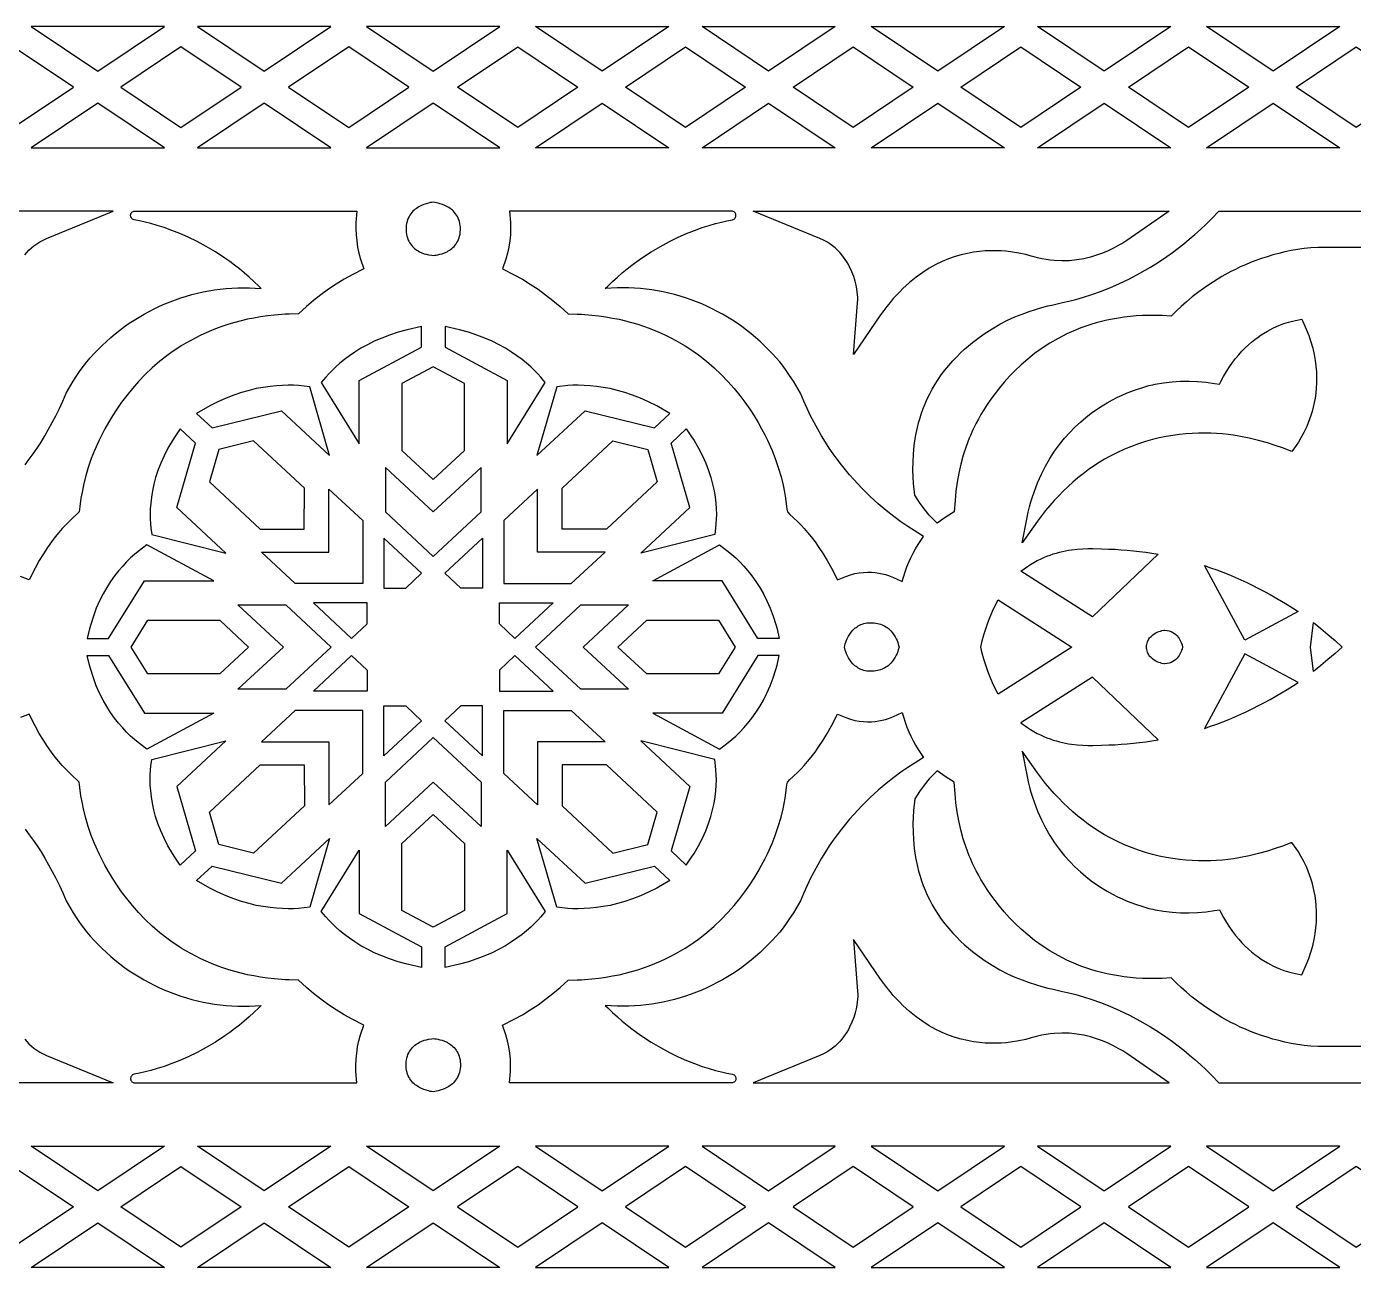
# Model space of a CAD drawing. Extents: x -324 to 324, y -70 to 70.
# Drawn here: x -208 to -57.8, y -70.3 to 70.3 of the extents above; entities that cross this region are included whole.
import ezdxf

# ---------------------------------------------------------------- set-up
doc = ezdxf.new("R2010")
doc.units = 0
doc.layers.add('LAYER_1', color=18, linetype='CONTINUOUS')

msp = doc.modelspace()

# ---------------------------------------------------------------- linework, layer by layer
at = {"layer": 'LAYER_1'}
for points in [[(-192.38, 70.25), (-207.47, 70.25), (-199.92, 65.18)], [(-173.54, 70.25), (-188.64, 70.25), (-181.09, 65.18)], [(-161.95, 65.18), (-154.4, 70.25), (-161.95, 70.25), (-169.5, 70.25)], [(-150.36, 70.25), (-135.27, 70.25), (-142.81, 65.18)], [(-131.52, 70.25), (-116.43, 70.25), (-123.98, 65.18)], [(-112.39, 70.25), (-97.29, 70.25), (-104.84, 65.18)], [(-93.55, 70.25), (-78.46, 70.25), (-86, 65.18)], [(-66.87, 65.18), (-74.42, 70.25), (-59.32, 70.25)], [(-216.3, 63.38), (-209.49, 58.82), (-202.69, 63.38), (-209.49, 67.95)], [(-197.31, 63.38), (-190.51, 58.82), (-183.7, 63.38), (-190.51, 67.95)], [(-178.32, 63.38), (-171.52, 58.82), (-164.71, 63.38), (-171.52, 67.95)], [(-145.58, 63.38), (-152.38, 58.82), (-159.19, 63.38), (-152.38, 67.95)], [(-126.59, 63.38), (-133.4, 58.82), (-140.2, 63.38), (-133.4, 67.95)], [(-107.6, 63.38), (-114.41, 58.82), (-121.21, 63.38), (-114.41, 67.95)], [(-88.62, 63.38), (-95.42, 58.82), (-102.23, 63.38), (-95.42, 67.95)], [(-69.63, 63.38), (-76.44, 58.82), (-83.24, 63.38), (-76.44, 67.95)], [(-57.45, 58.82), (-64.25, 63.38), (-57.45, 67.95), (-50.64, 63.38)], [(-207.47, 56.52), (-192.38, 56.52), (-199.92, 61.59)], [(-188.64, 56.52), (-173.54, 56.52), (-181.09, 61.59)], [(-161.95, 56.52), (-154.4, 56.52), (-161.95, 61.59), (-169.5, 56.52)], [(-135.27, 56.52), (-150.36, 56.52), (-142.81, 61.59)], [(-116.43, 56.52), (-131.52, 56.52), (-123.98, 61.59)], [(-97.29, 56.52), (-112.39, 56.52), (-104.84, 61.59)], [(-78.46, 56.52), (-93.55, 56.52), (-86, 61.59)], [(-74.42, 56.52), (-66.87, 61.59), (-59.32, 56.52)], [(-161.95, 44.34), (-161.78, 44.35), (-161.62, 44.37), (-161.42, 44.4), (-161.19, 44.46), (-160.93, 44.53), (-160.66, 44.63), (-160.39, 44.76), (-160.25, 44.84), (-160.11, 44.92), (-159.98, 45.02), (-159.84, 45.12), (-159.72, 45.23), (-159.59, 45.36), (-159.48, 45.49), (-159.37, 45.63), (-159.27, 45.79), (-159.18, 45.95), (-159.1, 46.13), (-159.03, 46.32), (-158.97, 46.53), (-158.92, 46.74), (-158.89, 46.98), (-158.88, 47.22), (-158.88, 47.48), (-158.9, 47.72), (-158.94, 47.95), (-158.99, 48.16), (-159.05, 48.36), (-159.13, 48.55), (-159.21, 48.73), (-159.31, 48.9), (-159.42, 49.05), (-159.53, 49.19), (-159.65, 49.33), (-159.78, 49.45), (-159.91, 49.56), (-160.05, 49.66), (-160.19, 49.76), (-160.33, 49.84), (-160.62, 49.99), (-160.89, 50.1), (-161.16, 50.19), (-161.4, 50.26), (-161.77, 50.34), (-161.95, 50.36), (-162.13, 50.34), (-162.3, 50.31), (-162.5, 50.26), (-162.74, 50.19), (-163.01, 50.1), (-163.28, 49.99), (-163.57, 49.84), (-163.71, 49.76), (-163.85, 49.66), (-163.99, 49.56), (-164.12, 49.45), (-164.25, 49.33), (-164.37, 49.19), (-164.48, 49.05), (-164.59, 48.9), (-164.69, 48.73), (-164.78, 48.55), (-164.85, 48.36), (-164.91, 48.16), (-164.96, 47.95), (-165, 47.72), (-165.02, 47.48), (-165.02, 47.22), (-165.01, 46.98), (-164.98, 46.74), (-164.93, 46.53), (-164.87, 46.32), (-164.81, 46.13), (-164.72, 45.95), (-164.63, 45.79), (-164.53, 45.63), (-164.42, 45.49), (-164.31, 45.36), (-164.19, 45.23), (-164.06, 45.12), (-163.93, 45.02), (-163.79, 44.92), (-163.65, 44.84), (-163.51, 44.76), (-163.24, 44.63), (-162.97, 44.53), (-162.71, 44.46), (-162.48, 44.4), (-162.12, 44.35)], [(-123.53, 33.18), (-123.99, 33.66), (-124.47, 34.14), (-124.95, 34.59), (-125.45, 35.04), (-125.96, 35.46), (-126.48, 35.87), (-127, 36.27), (-127.54, 36.65), (-128.09, 37.01), (-128.65, 37.36), (-129.21, 37.69), (-129.79, 38), (-130.37, 38.3), (-130.96, 38.58), (-131.56, 38.85), (-132.16, 39.09), (-132.77, 39.32), (-133.39, 39.53), (-134.01, 39.73), (-134.64, 39.9), (-135.27, 40.06), (-135.91, 40.2), (-136.55, 40.33), (-137.2, 40.43), (-137.85, 40.51), (-138.5, 40.58), (-139.16, 40.63), (-139.82, 40.66), (-140.48, 40.67), (-141.14, 40.66), (-141.81, 40.63), (-142.47, 40.58), (-142.2, 40.86), (-141.65, 41.38), (-141.1, 41.88), (-140.55, 42.35), (-140, 42.8), (-139.46, 43.23), (-138.91, 43.64), (-138.37, 44.02), (-137.29, 44.73), (-136.24, 45.36), (-135.21, 45.91), (-134.22, 46.4), (-133.27, 46.81), (-132.36, 47.17), (-131.51, 47.48), (-130.71, 47.73), (-129.99, 47.94), (-129.33, 48.1), (-128.71, 48.24), (-128.08, 48.37), (-127.98, 48.4), (-127.9, 48.45), (-127.82, 48.51), (-127.77, 48.58), (-127.73, 48.65), (-127.7, 48.74), (-127.69, 48.82), (-127.69, 48.91), (-127.71, 49), (-127.74, 49.08), (-127.78, 49.16), (-127.83, 49.22), (-127.9, 49.28), (-127.98, 49.32), (-128.07, 49.35), (-128.18, 49.36), (-153.3, 49.33), (-153.2, 48.08), (-153.19, 47.37), (-153.22, 46.67), (-153.28, 45.97), (-153.39, 45.27), (-153.54, 44.58), (-153.73, 43.9), (-154.1, 42.82), (-152.78, 42.14), (-151.86, 41.63), (-150.97, 41.08), (-150.09, 40.5), (-149.23, 39.88), (-148.4, 39.24), (-147.6, 38.56), (-146.68, 37.73), (-145.64, 37.7), (-145.43, 37.69), (-145.17, 37.67), (-144.8, 37.65), (-143.98, 37.58), (-143.19, 37.49), (-142.41, 37.38), (-141.65, 37.25), (-140.91, 37.1), (-140.19, 36.93), (-139.49, 36.75), (-138.8, 36.55), (-138.14, 36.33), (-137.49, 36.09), (-136.86, 35.85), (-136.24, 35.58), (-135.65, 35.31), (-135.07, 35.02), (-134.5, 34.72), (-133.96, 34.41), (-133.43, 34.09), (-132.91, 33.76), (-132.41, 33.42), (-131.93, 33.07), (-131.01, 32.35), (-130.14, 31.6), (-129.34, 30.84), (-128.59, 30.06), (-127.89, 29.28), (-127.25, 28.49), (-126.66, 27.71), (-126.12, 26.93), (-125.63, 26.17), (-125.18, 25.43), (-124.78, 24.72), (-124.42, 24.04), (-124.11, 23.4), (-123.59, 22.25), (-123.23, 21.33), (-123, 20.67), (-122.89, 20.33), (-122.58, 19.27), (-122.35, 18.34), (-122.19, 17.54), (-122.07, 16.87), (-121.95, 15.91), (-121.92, 15.61), (-121.86, 15.32), (-121.58, 15.02), (-121.19, 14.67), (-120.64, 14.14), (-120.31, 13.81), (-119.95, 13.42), (-119.57, 12.97), (-119.15, 12.46), (-118.72, 11.89), (-118.28, 11.25), (-117.82, 10.55), (-117.35, 9.78), (-116.88, 8.93), (-116.19, 7.59), (-115.24, 8), (-114.73, 8.18), (-114.22, 8.31), (-113.73, 8.4), (-113.25, 8.45), (-112.79, 8.47), (-112.34, 8.46), (-111.91, 8.42), (-111.5, 8.36), (-111.12, 8.29), (-110.75, 8.2), (-110.42, 8.1), (-109.83, 7.87), (-108.85, 7.42), (-108.52, 8.52), (-108.33, 9.06), (-108.12, 9.59), (-107.88, 10.11), (-107.63, 10.62), (-107.35, 11.12), (-107.05, 11.6), (-106.43, 12.52), (-107.52, 13.2), (-108.23, 13.66), (-109, 14.19), (-109.82, 14.79), (-110.68, 15.47), (-111.57, 16.22), (-112.48, 17.05), (-113.42, 17.97), (-113.88, 18.46), (-114.35, 18.97), (-114.82, 19.5), (-115.28, 20.06), (-115.75, 20.64), (-116.21, 21.25), (-116.66, 21.88), (-117.11, 22.53), (-117.55, 23.21), (-117.99, 23.92), (-118.41, 24.65), (-118.83, 25.41), (-119.23, 26.19), (-119.62, 27), (-120, 27.84), (-120.38, 28.75), (-121.18, 30.1), (-121.6, 30.75), (-121.99, 31.31), (-122.35, 31.8), (-122.73, 32.27), (-123.12, 32.73)], [(-114.39, 33.12), (-113.91, 38.95), (-113.89, 39.3), (-113.9, 39.62), (-113.91, 39.89), (-114, 40.55), (-114.08, 40.96), (-114.19, 41.43), (-114.35, 41.95), (-114.55, 42.49), (-114.81, 43.06), (-114.95, 43.32), (-115.12, 43.6), (-115.3, 43.88), (-115.49, 44.15), (-115.7, 44.41), (-115.93, 44.68), (-116.19, 44.93), (-116.46, 45.18), (-116.75, 45.42), (-117.07, 45.65), (-117.41, 45.86), (-117.77, 46.07), (-118.17, 46.26), (-125.72, 49.36), (-78.64, 49.36), (-83.42, 46.04), (-83.89, 45.74), (-84.4, 45.45), (-84.95, 45.15), (-85.54, 44.87), (-86.17, 44.6), (-86.85, 44.35), (-87.56, 44.14), (-88.31, 43.96), (-89.09, 43.83), (-89.91, 43.74), (-90.77, 43.72), (-91.65, 43.76), (-92.11, 43.8), (-92.57, 43.86), (-93.04, 43.95), (-93.54, 44.05), (-93.82, 44.14), (-94.27, 44.27), (-94.88, 44.43), (-95.66, 44.6), (-96.61, 44.75), (-97.12, 44.81), (-97.67, 44.85), (-98.24, 44.87), (-98.85, 44.87), (-99.47, 44.84), (-100.12, 44.78), (-100.79, 44.7), (-101.47, 44.57), (-102.17, 44.41), (-102.88, 44.2), (-103.6, 43.95), (-104.33, 43.65), (-105.06, 43.29), (-105.8, 42.88), (-106.54, 42.41), (-107.29, 41.87), (-107.66, 41.58), (-108.03, 41.27), (-108.4, 40.94), (-108.77, 40.59), (-109.14, 40.23), (-109.5, 39.84), (-109.87, 39.44), (-110.23, 39.01), (-110.6, 38.56), (-110.95, 38.09), (-111.31, 37.6)], [(-170.14, 33.82), (-170.81, 33.4), (-171.43, 32.98), (-172, 32.55), (-172.52, 32.13), (-172.99, 31.71), (-173.41, 31.3), (-173.79, 30.91), (-174.12, 30.54), (-174.63, 29.94), (-170.33, 23.01), (-170.33, 30.16), (-163.29, 33.94), (-163.29, 36.28), (-164.92, 35.92), (-165.94, 35.64), (-166.89, 35.32), (-167.79, 34.98), (-168.63, 34.61), (-169.41, 34.23)], [(-151.38, 32.13), (-151.9, 32.55), (-152.47, 32.98), (-153.09, 33.4), (-153.76, 33.82), (-154.49, 34.23), (-155.27, 34.61), (-156.11, 34.98), (-157.01, 35.32), (-157.96, 35.64), (-158.98, 35.92), (-160.61, 36.28), (-160.61, 33.94), (-153.57, 30.16), (-153.57, 23.01), (-149.27, 29.94), (-149.78, 30.54), (-150.11, 30.91), (-150.49, 31.3), (-150.91, 31.71)], [(-95.29, 11.81), (-94.72, 14.66), (-94.59, 15.27), (-94.44, 15.86), (-94.28, 16.43), (-94.11, 16.99), (-93.92, 17.53), (-93.53, 18.57), (-93.1, 19.55), (-92.63, 20.48), (-92.13, 21.34), (-91.6, 22.16), (-91.05, 22.92), (-90.48, 23.63), (-89.9, 24.29), (-89.3, 24.9), (-88.69, 25.47), (-88.08, 25.99), (-87.46, 26.46), (-86.85, 26.9), (-86.24, 27.3), (-85.64, 27.66), (-85.06, 27.98), (-84.49, 28.27), (-83.94, 28.53), (-83.41, 28.76), (-82.45, 29.13), (-81.61, 29.4), (-80.94, 29.59), (-80.47, 29.7), (-80.21, 29.75), (-79.27, 29.92), (-78.31, 30.02), (-77.34, 30.08), (-76.38, 30.09), (-75.41, 30.05), (-74.45, 29.97), (-73.5, 29.85), (-72.92, 29.76), (-72.78, 30.05), (-72.47, 30.64), (-72.15, 31.19), (-71.81, 31.71), (-71.47, 32.2), (-71.12, 32.66), (-70.76, 33.09), (-70.4, 33.49), (-70.04, 33.86), (-69.67, 34.21), (-69.3, 34.53), (-68.94, 34.82), (-68.57, 35.09), (-68.21, 35.34), (-67.51, 35.77), (-66.84, 36.12), (-66.21, 36.4), (-65.64, 36.61), (-65.13, 36.77), (-64.69, 36.89), (-64.35, 36.96), (-63.61, 37.1), (-63.12, 36), (-62.84, 35.26), (-62.59, 34.54), (-62.39, 33.82), (-62.23, 33.13), (-62.11, 32.45), (-62.02, 31.78), (-61.96, 31.14), (-61.94, 30.51), (-61.95, 29.9), (-61.98, 29.31), (-62.03, 28.74), (-62.11, 28.19), (-62.21, 27.67), (-62.32, 27.16), (-62.45, 26.68), (-62.59, 26.22), (-62.74, 25.78), (-63.06, 24.98), (-63.39, 24.28), (-63.72, 23.69), (-64.01, 23.2), (-64.26, 22.82), (-64.76, 22.14), (-65.81, 22.54), (-66.62, 22.82), (-67.52, 23.11), (-68.51, 23.39), (-69.59, 23.65), (-70.75, 23.87), (-71.35, 23.97), (-71.97, 24.05), (-72.61, 24.12), (-73.27, 24.17), (-73.93, 24.2), (-74.62, 24.22), (-75.32, 24.22), (-76.03, 24.19), (-76.75, 24.14), (-77.48, 24.06), (-78.23, 23.96), (-78.98, 23.83), (-79.75, 23.68), (-80.52, 23.49), (-81.3, 23.26), (-82.09, 23.01), (-82.89, 22.72), (-83.69, 22.39), (-84.5, 22.02), (-85.31, 21.61), (-85.95, 21.26), (-86.57, 20.88), (-87.19, 20.48), (-87.79, 20.06), (-88.38, 19.62), (-88.96, 19.16), (-89.53, 18.67), (-90.08, 18.17), (-90.62, 17.66), (-91.14, 17.12), (-91.65, 16.58), (-92.15, 16.02), (-92.63, 15.44), (-93.09, 14.86), (-93.54, 14.26)], [(-161.95, 18.97), (-158.41, 22.26), (-158.41, 29.83), (-161.95, 31.73), (-165.49, 29.83), (-165.49, 22.26)], [(-175.93, 29.47), (-177.2, 29.6), (-177.77, 29.63), (-178.37, 29.64), (-179.02, 29.62), (-179.71, 29.58), (-180.43, 29.51), (-181.19, 29.4), (-181.98, 29.25), (-182.8, 29.06), (-183.65, 28.82), (-184.52, 28.53), (-185.41, 28.18), (-186.33, 27.77), (-187.26, 27.3), (-188.75, 26.44), (-186.98, 24.8), (-179.14, 26.75), (-173.69, 21.68)], [(-136.92, 24.8), (-135.15, 26.44), (-136.64, 27.3), (-137.57, 27.77), (-138.49, 28.18), (-139.38, 28.53), (-140.25, 28.82), (-141.1, 29.06), (-141.92, 29.25), (-142.71, 29.4), (-143.47, 29.51), (-144.19, 29.58), (-144.88, 29.62), (-145.53, 29.64), (-146.13, 29.63), (-146.7, 29.6), (-147.97, 29.47), (-150.21, 21.68), (-144.76, 26.75)], [(-193.12, 19.99), (-193.38, 19.2), (-193.58, 18.43), (-193.74, 17.69), (-193.86, 16.97), (-193.94, 16.29), (-193.98, 15.65), (-194, 15.04), (-193.99, 14.47), (-193.96, 13.95), (-193.91, 13.46), (-193.81, 12.72), (-185.45, 10.63), (-190.98, 15.78), (-188.88, 23.09), (-190.59, 24.69), (-191.19, 23.81), (-191.47, 23.37), (-191.98, 22.5), (-192.42, 21.65), (-192.8, 20.81)], [(-130.78, 19.99), (-130.53, 19.2), (-130.32, 18.43), (-130.16, 17.69), (-130.04, 16.97), (-129.96, 16.29), (-129.92, 15.65), (-129.9, 15.04), (-129.91, 14.47), (-129.94, 13.95), (-129.99, 13.46), (-130.09, 12.72), (-138.45, 10.63), (-132.92, 15.78), (-135.02, 23.09), (-133.31, 24.69), (-132.71, 23.81), (-132.43, 23.37), (-131.92, 22.5), (-131.48, 21.65), (-131.1, 20.81)], [(-176.55, 13.34), (-176.54, 18), (-182.29, 23.35), (-186.23, 22.37), (-187.29, 18.69), (-181.55, 13.34)], [(-147.35, 13.34), (-147.36, 18), (-141.61, 23.35), (-137.67, 22.37), (-136.61, 18.69), (-142.35, 13.34)], [(-161.95, 10.26), (-156.54, 15.3), (-156.54, 20.34), (-161.95, 15.31), (-167.36, 20.34), (-167.36, 15.3)], [(-177.58, 7.18), (-181.41, 10.75), (-173.76, 10.75), (-173.76, 17.87), (-169.93, 14.31), (-169.93, 7.18)], [(-146.32, 7.18), (-142.49, 10.75), (-150.14, 10.75), (-150.14, 17.87), (-153.97, 14.31), (-153.97, 7.18)], [(-167.53, 12.33), (-167.53, 6.68), (-165.07, 6.68), (-163.27, 8.36)], [(-156.37, 12.33), (-156.37, 6.68), (-158.83, 6.68), (-160.63, 8.36)], [(-200.43, 3.5), (-200.73, 2.54), (-200.87, 2.04), (-201.13, 0.96), (-198.72, 0.96), (-194.65, 7.51), (-186.8, 7.51), (-194.36, 11.57), (-195.35, 10.83), (-195.77, 10.48), (-196.21, 10.08), (-196.66, 9.65), (-197.11, 9.16), (-197.57, 8.63), (-198.03, 8.06), (-198.48, 7.43), (-198.91, 6.75), (-199.33, 6.02), (-199.73, 5.23), (-200.1, 4.39)], [(-123.47, 3.5), (-123.17, 2.54), (-123.03, 2.04), (-122.77, 0.96), (-125.19, 0.96), (-129.25, 7.51), (-137.1, 7.51), (-129.54, 11.57), (-128.55, 10.83), (-128.13, 10.48), (-127.69, 10.08), (-127.24, 9.65), (-126.79, 9.16), (-126.33, 8.63), (-125.87, 8.06), (-125.43, 7.43), (-124.99, 6.75), (-124.57, 6.02), (-124.17, 5.23), (-123.8, 4.39)], [(-79.9, 10.52), (-87.31, 3.4), (-95.43, 8.58), (-95.06, 8.86), (-94.69, 9.12), (-94.32, 9.35), (-93.95, 9.57), (-93.58, 9.78), (-93.21, 9.96), (-92.84, 10.13), (-92.48, 10.28), (-92.12, 10.41), (-91.76, 10.54), (-91.4, 10.64), (-91.05, 10.74), (-90.7, 10.82), (-90.36, 10.89), (-90.02, 10.96), (-89.68, 11.01), (-89.04, 11.08), (-88.42, 11.13), (-87.83, 11.15), (-87.28, 11.15), (-86.29, 11.12), (-85.48, 11.09), (-84.78, 11.06), (-84.08, 11.02), (-83.38, 10.96), (-82.68, 10.89), (-81.98, 10.82), (-81.29, 10.73), (-80.59, 10.63)], [(-64.03, 4.03), (-70.07, 0.76), (-74.64, 9.22), (-73.94, 8.98), (-73.25, 8.73), (-72.56, 8.46), (-71.88, 8.19), (-71.2, 7.9), (-70.52, 7.6), (-69.85, 7.29), (-69.18, 6.97), (-68.51, 6.64), (-67.86, 6.29), (-67.2, 5.94), (-66.56, 5.58), (-65.92, 5.2), (-65.28, 4.82), (-64.66, 4.43)], [(-178.92, 0), (-184.06, 4.79), (-178.65, 4.79), (-173.51, 0), (-178.65, -4.79), (-184.06, -4.79)], [(-169.44, 2.61), (-169.44, 4.99), (-175.51, 4.99), (-171.2, 0.98)], [(-154.46, 2.61), (-154.46, 4.99), (-148.39, 4.99), (-152.7, 0.98)], [(-150.39, 0), (-145.26, 4.79), (-139.84, 4.79), (-144.98, 0), (-139.84, -4.79), (-145.26, -4.79)], [(-99.94, 0), (-99.79, 0.7), (-99.61, 1.38), (-99.4, 2.07), (-99.17, 2.74), (-98.91, 3.41), (-98.63, 4.06), (-98.33, 4.7), (-98, 5.33), (-89.66, 0), (-98, -5.33), (-98.33, -4.7), (-98.63, -4.06), (-98.91, -3.41), (-99.17, -2.74), (-99.4, -2.07), (-99.61, -1.38), (-99.79, -0.7)], [(-196.14, 0), (-194.25, 3.05), (-186.13, 3.05), (-182.86, 0), (-186.13, -3.05), (-194.25, -3.05)], [(-141.04, 0), (-137.77, 3.05), (-129.65, 3.05), (-127.76, 0), (-129.65, -3.05), (-137.77, -3.05)], [(-115.38, 0), (-115.35, 0.15), (-115.3, 0.34), (-115.23, 0.54), (-115.15, 0.76), (-115.05, 0.99), (-114.93, 1.22), (-114.79, 1.46), (-114.62, 1.69), (-114.43, 1.91), (-114.32, 2.02), (-114.21, 2.12), (-114.09, 2.21), (-113.96, 2.3), (-113.83, 2.39), (-113.69, 2.46), (-113.54, 2.53), (-113.38, 2.59), (-113.21, 2.65), (-113.04, 2.69), (-112.85, 2.72), (-112.66, 2.74), (-112.46, 2.75), (-112.24, 2.75), (-112.04, 2.73), (-111.84, 2.71), (-111.65, 2.67), (-111.47, 2.63), (-111.3, 2.58), (-111.14, 2.52), (-110.99, 2.45), (-110.85, 2.38), (-110.71, 2.3), (-110.58, 2.21), (-110.46, 2.12), (-110.34, 2.02), (-110.13, 1.82), (-109.95, 1.6), (-109.79, 1.38), (-109.65, 1.16), (-109.54, 0.93), (-109.44, 0.72), (-109.37, 0.51), (-109.31, 0.32), (-109.22, 0), (-109.31, -0.32), (-109.37, -0.51), (-109.44, -0.72), (-109.54, -0.93), (-109.65, -1.16), (-109.79, -1.38), (-109.95, -1.6), (-110.13, -1.82), (-110.34, -2.02), (-110.46, -2.12), (-110.58, -2.21), (-110.71, -2.3), (-110.85, -2.38), (-110.99, -2.45), (-111.14, -2.52), (-111.3, -2.58), (-111.47, -2.63), (-111.65, -2.67), (-111.84, -2.71), (-112.04, -2.73), (-112.24, -2.75), (-112.46, -2.75), (-112.66, -2.74), (-112.85, -2.72), (-113.04, -2.69), (-113.21, -2.65), (-113.38, -2.59), (-113.54, -2.53), (-113.69, -2.46), (-113.83, -2.39), (-113.96, -2.3), (-114.09, -2.21), (-114.21, -2.12), (-114.32, -2.02), (-114.43, -1.91), (-114.62, -1.69), (-114.79, -1.46), (-114.93, -1.22), (-115.05, -0.99), (-115.15, -0.76), (-115.23, -0.54), (-115.3, -0.34)], [(-81.22, 0), (-81.2, 0.16), (-81.17, 0.3), (-81.14, 0.44), (-81.09, 0.57), (-81.04, 0.69), (-80.98, 0.81), (-80.92, 0.92), (-80.85, 1.02), (-80.69, 1.2), (-80.52, 1.35), (-80.35, 1.49), (-80.16, 1.6), (-79.98, 1.69), (-79.8, 1.76), (-79.63, 1.81), (-79.48, 1.85), (-79.25, 1.9), (-79.13, 1.91), (-78.87, 1.88), (-78.63, 1.83), (-78.41, 1.75), (-78.21, 1.65), (-78.03, 1.54), (-77.87, 1.41), (-77.74, 1.27), (-77.61, 1.13), (-77.51, 0.98), (-77.42, 0.82), (-77.34, 0.67), (-77.28, 0.52), (-77.18, 0.24), (-77.13, 0), (-77.18, -0.24), (-77.23, -0.37), (-77.28, -0.52), (-77.34, -0.67), (-77.42, -0.82), (-77.51, -0.98), (-77.61, -1.13), (-77.74, -1.27), (-77.87, -1.41), (-78.03, -1.54), (-78.21, -1.65), (-78.41, -1.75), (-78.63, -1.83), (-78.87, -1.88), (-79.13, -1.91), (-79.25, -1.9), (-79.48, -1.85), (-79.63, -1.81), (-79.8, -1.76), (-79.98, -1.69), (-80.16, -1.6), (-80.35, -1.49), (-80.52, -1.35), (-80.69, -1.2), (-80.77, -1.11), (-80.85, -1.02), (-80.92, -0.92), (-80.98, -0.81), (-81.04, -0.69), (-81.09, -0.57), (-81.14, -0.44), (-81.17, -0.3), (-81.2, -0.16)], [(-62.65, 0), (-62.31, 2.78), (-61.48, 2.11), (-60.66, 1.43), (-59.85, 0.72), (-59.06, 0), (-59.85, -0.72), (-60.66, -1.43), (-61.48, -2.11), (-62.31, -2.78)], [(-200.43, -3.5), (-200.73, -2.54), (-200.87, -2.04), (-201.13, -0.96), (-198.72, -0.96), (-194.65, -7.51), (-186.8, -7.51), (-194.36, -11.57), (-195.35, -10.83), (-195.77, -10.48), (-196.21, -10.08), (-196.66, -9.65), (-197.11, -9.16), (-197.57, -8.63), (-198.03, -8.06), (-198.48, -7.43), (-198.91, -6.75), (-199.33, -6.02), (-199.73, -5.23), (-200.1, -4.39)], [(-169.44, -2.61), (-169.44, -4.99), (-175.51, -4.99), (-171.2, -0.98)], [(-154.46, -2.61), (-154.46, -4.99), (-148.39, -4.99), (-152.7, -0.98)], [(-123.47, -3.5), (-123.17, -2.54), (-123.03, -2.04), (-122.77, -0.96), (-125.19, -0.96), (-129.25, -7.51), (-137.1, -7.51), (-129.54, -11.57), (-128.55, -10.83), (-128.13, -10.48), (-127.69, -10.08), (-127.24, -9.65), (-126.79, -9.16), (-126.33, -8.63), (-125.87, -8.06), (-125.43, -7.43), (-124.99, -6.75), (-124.57, -6.02), (-124.17, -5.23), (-123.8, -4.39)], [(-64.03, -4.03), (-70.07, -0.76), (-74.64, -9.22), (-73.94, -8.98), (-73.25, -8.73), (-72.56, -8.46), (-71.88, -8.19), (-71.2, -7.9), (-70.52, -7.6), (-69.85, -7.29), (-69.18, -6.97), (-68.51, -6.64), (-67.86, -6.29), (-67.2, -5.94), (-66.56, -5.58), (-65.92, -5.2), (-65.28, -4.82), (-64.66, -4.43)], [(-79.9, -10.52), (-87.31, -3.4), (-95.43, -8.58), (-95.06, -8.86), (-94.69, -9.12), (-94.32, -9.35), (-93.95, -9.57), (-93.58, -9.78), (-93.21, -9.96), (-92.84, -10.13), (-92.48, -10.28), (-92.12, -10.41), (-91.76, -10.54), (-91.4, -10.64), (-91.05, -10.74), (-90.7, -10.82), (-90.36, -10.89), (-90.02, -10.96), (-89.68, -11.01), (-89.04, -11.08), (-88.42, -11.13), (-87.83, -11.15), (-87.28, -11.15), (-86.29, -11.12), (-85.48, -11.09), (-84.78, -11.06), (-84.08, -11.02), (-83.38, -10.96), (-82.68, -10.89), (-81.98, -10.82), (-81.29, -10.73), (-80.59, -10.63)], [(-177.58, -7.18), (-181.41, -10.75), (-173.76, -10.75), (-173.76, -17.87), (-169.93, -14.31), (-169.93, -7.18)], [(-167.53, -12.33), (-167.53, -6.68), (-165.07, -6.68), (-163.27, -8.36)], [(-156.37, -12.33), (-156.37, -6.68), (-158.83, -6.68), (-160.63, -8.36)], [(-123.53, -33.18), (-123.99, -33.66), (-124.47, -34.14), (-124.95, -34.59), (-125.45, -35.04), (-125.96, -35.46), (-126.48, -35.87), (-127, -36.27), (-127.54, -36.65), (-128.09, -37.01), (-128.65, -37.36), (-129.21, -37.69), (-129.79, -38), (-130.37, -38.3), (-130.96, -38.58), (-131.56, -38.85), (-132.16, -39.09), (-132.77, -39.32), (-133.39, -39.53), (-134.01, -39.73), (-134.64, -39.9), (-135.27, -40.06), (-135.91, -40.2), (-136.55, -40.33), (-137.2, -40.43), (-137.85, -40.51), (-138.5, -40.58), (-139.16, -40.63), (-139.82, -40.66), (-140.48, -40.67), (-141.14, -40.66), (-141.81, -40.63), (-142.47, -40.58), (-142.2, -40.86), (-141.65, -41.38), (-141.1, -41.88), (-140.55, -42.35), (-140, -42.8), (-139.46, -43.23), (-138.91, -43.64), (-138.37, -44.02), (-137.29, -44.73), (-136.24, -45.36), (-135.21, -45.91), (-134.22, -46.4), (-133.27, -46.81), (-132.36, -47.17), (-131.51, -47.48), (-130.71, -47.73), (-129.99, -47.94), (-129.33, -48.1), (-128.71, -48.24), (-128.08, -48.37), (-127.98, -48.4), (-127.9, -48.45), (-127.82, -48.51), (-127.77, -48.58), (-127.73, -48.65), (-127.7, -48.74), (-127.69, -48.82), (-127.69, -48.91), (-127.71, -49), (-127.74, -49.08), (-127.78, -49.16), (-127.83, -49.22), (-127.9, -49.28), (-127.98, -49.32), (-128.07, -49.35), (-128.18, -49.36), (-153.3, -49.33), (-153.2, -48.08), (-153.19, -47.37), (-153.22, -46.67), (-153.28, -45.97), (-153.39, -45.27), (-153.54, -44.58), (-153.73, -43.9), (-154.1, -42.82), (-152.78, -42.14), (-151.86, -41.63), (-150.97, -41.08), (-150.09, -40.5), (-149.23, -39.88), (-148.4, -39.24), (-147.6, -38.56), (-146.68, -37.73), (-145.64, -37.7), (-145.43, -37.69), (-145.17, -37.67), (-144.8, -37.65), (-143.98, -37.58), (-143.19, -37.49), (-142.41, -37.38), (-141.65, -37.25), (-140.91, -37.1), (-140.19, -36.93), (-139.49, -36.75), (-138.8, -36.55), (-138.14, -36.33), (-137.49, -36.09), (-136.86, -35.85), (-136.24, -35.58), (-135.65, -35.31), (-135.07, -35.02), (-134.5, -34.72), (-133.96, -34.41), (-133.43, -34.09), (-132.91, -33.76), (-132.41, -33.42), (-131.93, -33.07), (-131.01, -32.35), (-130.14, -31.6), (-129.34, -30.84), (-128.59, -30.06), (-127.89, -29.28), (-127.25, -28.49), (-126.66, -27.71), (-126.12, -26.93), (-125.63, -26.17), (-125.18, -25.43), (-124.78, -24.72), (-124.42, -24.04), (-124.11, -23.4), (-123.59, -22.25), (-123.23, -21.33), (-123, -20.67), (-122.89, -20.33), (-122.58, -19.27), (-122.35, -18.34), (-122.19, -17.54), (-122.07, -16.87), (-121.95, -15.91), (-121.92, -15.61), (-121.86, -15.32), (-121.58, -15.02), (-121.19, -14.67), (-120.64, -14.14), (-120.31, -13.81), (-119.95, -13.42), (-119.57, -12.97), (-119.15, -12.46), (-118.72, -11.89), (-118.28, -11.25), (-117.82, -10.55), (-117.35, -9.78), (-116.88, -8.93), (-116.19, -7.59), (-115.24, -8), (-114.73, -8.18), (-114.22, -8.31), (-113.73, -8.4), (-113.25, -8.45), (-112.79, -8.47), (-112.34, -8.46), (-111.91, -8.42), (-111.5, -8.36), (-111.12, -8.29), (-110.75, -8.2), (-110.42, -8.1), (-109.83, -7.87), (-108.85, -7.42), (-108.52, -8.52), (-108.33, -9.06), (-108.12, -9.59), (-107.88, -10.11), (-107.63, -10.62), (-107.35, -11.12), (-107.05, -11.6), (-106.43, -12.52), (-107.52, -13.2), (-108.23, -13.66), (-109, -14.19), (-109.82, -14.79), (-110.68, -15.47), (-111.57, -16.22), (-112.48, -17.05), (-113.42, -17.97), (-113.88, -18.46), (-114.35, -18.97), (-114.82, -19.5), (-115.28, -20.06), (-115.75, -20.64), (-116.21, -21.25), (-116.66, -21.88), (-117.11, -22.53), (-117.55, -23.21), (-117.99, -23.92), (-118.41, -24.65), (-118.83, -25.41), (-119.23, -26.19), (-119.62, -27), (-120, -27.84), (-120.38, -28.75), (-121.18, -30.1), (-121.6, -30.75), (-121.99, -31.31), (-122.35, -31.8), (-122.73, -32.27), (-123.12, -32.73)], [(-146.32, -7.18), (-142.49, -10.75), (-150.14, -10.75), (-150.14, -17.87), (-153.97, -14.31), (-153.97, -7.18)], [(-161.95, -10.26), (-156.54, -15.3), (-156.54, -20.34), (-161.95, -15.31), (-167.36, -20.34), (-167.36, -15.3)], [(-193.12, -19.99), (-193.38, -19.2), (-193.58, -18.43), (-193.74, -17.69), (-193.86, -16.97), (-193.94, -16.29), (-193.98, -15.65), (-194, -15.04), (-193.99, -14.47), (-193.96, -13.95), (-193.91, -13.46), (-193.81, -12.72), (-185.45, -10.63), (-190.98, -15.78), (-188.88, -23.09), (-190.59, -24.69), (-191.19, -23.81), (-191.47, -23.37), (-191.98, -22.5), (-192.42, -21.65), (-192.8, -20.81)], [(-130.78, -19.99), (-130.53, -19.2), (-130.32, -18.43), (-130.16, -17.69), (-130.04, -16.97), (-129.96, -16.29), (-129.92, -15.65), (-129.9, -15.04), (-129.91, -14.47), (-129.94, -13.95), (-129.99, -13.46), (-130.09, -12.72), (-138.45, -10.63), (-132.92, -15.78), (-135.02, -23.09), (-133.31, -24.69), (-132.71, -23.81), (-132.43, -23.37), (-131.92, -22.5), (-131.48, -21.65), (-131.1, -20.81)], [(-95.29, -11.81), (-94.72, -14.66), (-94.59, -15.27), (-94.44, -15.86), (-94.28, -16.43), (-94.11, -16.99), (-93.92, -17.53), (-93.53, -18.57), (-93.1, -19.55), (-92.63, -20.48), (-92.13, -21.34), (-91.6, -22.16), (-91.05, -22.92), (-90.48, -23.63), (-89.9, -24.29), (-89.3, -24.9), (-88.69, -25.47), (-88.08, -25.99), (-87.46, -26.46), (-86.85, -26.9), (-86.24, -27.3), (-85.64, -27.66), (-85.06, -27.98), (-84.49, -28.27), (-83.94, -28.53), (-83.41, -28.76), (-82.45, -29.13), (-81.61, -29.4), (-80.94, -29.59), (-80.47, -29.7), (-80.21, -29.75), (-79.27, -29.92), (-78.31, -30.02), (-77.34, -30.08), (-76.38, -30.09), (-75.41, -30.05), (-74.45, -29.97), (-73.5, -29.85), (-72.92, -29.76), (-72.78, -30.05), (-72.47, -30.64), (-72.15, -31.19), (-71.81, -31.71), (-71.47, -32.2), (-71.12, -32.66), (-70.76, -33.09), (-70.4, -33.49), (-70.04, -33.86), (-69.67, -34.21), (-69.3, -34.53), (-68.94, -34.82), (-68.57, -35.09), (-68.21, -35.34), (-67.51, -35.77), (-66.84, -36.12), (-66.21, -36.4), (-65.64, -36.61), (-65.13, -36.77), (-64.69, -36.89), (-64.35, -36.96), (-63.61, -37.1), (-63.12, -36), (-62.84, -35.26), (-62.59, -34.54), (-62.39, -33.82), (-62.23, -33.13), (-62.11, -32.45), (-62.02, -31.78), (-61.96, -31.14), (-61.94, -30.51), (-61.95, -29.9), (-61.98, -29.31), (-62.03, -28.74), (-62.11, -28.19), (-62.21, -27.67), (-62.32, -27.16), (-62.45, -26.68), (-62.59, -26.22), (-62.74, -25.78), (-63.06, -24.98), (-63.39, -24.28), (-63.72, -23.69), (-64.01, -23.2), (-64.26, -22.82), (-64.76, -22.14), (-65.81, -22.54), (-66.62, -22.82), (-67.52, -23.11), (-68.51, -23.39), (-69.59, -23.65), (-70.75, -23.87), (-71.35, -23.97), (-71.97, -24.05), (-72.61, -24.12), (-73.27, -24.17), (-73.93, -24.2), (-74.62, -24.22), (-75.32, -24.22), (-76.03, -24.19), (-76.75, -24.14), (-77.48, -24.06), (-78.23, -23.96), (-78.98, -23.83), (-79.75, -23.68), (-80.52, -23.49), (-81.3, -23.26), (-82.09, -23.01), (-82.89, -22.72), (-83.69, -22.39), (-84.5, -22.02), (-85.31, -21.61), (-85.95, -21.26), (-86.57, -20.88), (-87.19, -20.48), (-87.79, -20.06), (-88.38, -19.62), (-88.96, -19.16), (-89.53, -18.67), (-90.08, -18.17), (-90.62, -17.66), (-91.14, -17.12), (-91.65, -16.58), (-92.15, -16.02), (-92.63, -15.44), (-93.09, -14.86), (-93.54, -14.26)], [(-176.55, -13.34), (-176.54, -18), (-182.29, -23.35), (-186.23, -22.37), (-187.29, -18.69), (-181.55, -13.34)], [(-147.35, -13.34), (-147.36, -18), (-141.61, -23.35), (-137.67, -22.37), (-136.61, -18.69), (-142.35, -13.34)], [(-161.95, -18.97), (-158.41, -22.26), (-158.41, -29.83), (-161.95, -31.73), (-165.49, -29.83), (-165.49, -22.26)], [(-175.93, -29.47), (-177.2, -29.6), (-177.77, -29.63), (-178.37, -29.64), (-179.02, -29.62), (-179.71, -29.58), (-180.43, -29.51), (-181.19, -29.4), (-181.98, -29.25), (-182.8, -29.06), (-183.65, -28.82), (-184.52, -28.53), (-185.41, -28.18), (-186.33, -27.77), (-187.26, -27.3), (-188.75, -26.44), (-186.98, -24.8), (-179.14, -26.75), (-173.69, -21.68)], [(-136.92, -24.8), (-135.15, -26.44), (-136.64, -27.3), (-137.57, -27.77), (-138.49, -28.18), (-139.38, -28.53), (-140.25, -28.82), (-141.1, -29.06), (-141.92, -29.25), (-142.71, -29.4), (-143.47, -29.51), (-144.19, -29.58), (-144.88, -29.62), (-145.53, -29.64), (-146.13, -29.63), (-146.7, -29.6), (-147.97, -29.47), (-150.21, -21.68), (-144.76, -26.75)], [(-170.14, -33.82), (-170.81, -33.4), (-171.43, -32.98), (-172, -32.55), (-172.52, -32.13), (-172.99, -31.71), (-173.41, -31.3), (-173.79, -30.91), (-174.12, -30.54), (-174.63, -29.94), (-170.33, -23.01), (-170.33, -30.16), (-163.29, -33.94), (-163.29, -36.28), (-164.92, -35.92), (-165.94, -35.64), (-166.89, -35.32), (-167.79, -34.98), (-168.63, -34.61), (-169.41, -34.23)], [(-151.38, -32.13), (-151.9, -32.55), (-152.47, -32.98), (-153.09, -33.4), (-153.76, -33.82), (-154.49, -34.23), (-155.27, -34.61), (-156.11, -34.98), (-157.01, -35.32), (-157.96, -35.64), (-158.98, -35.92), (-160.61, -36.28), (-160.61, -33.94), (-153.57, -30.16), (-153.57, -23.01), (-149.27, -29.94), (-149.78, -30.54), (-150.11, -30.91), (-150.49, -31.3), (-150.91, -31.71)], [(-114.39, -33.12), (-113.91, -38.95), (-113.89, -39.3), (-113.9, -39.62), (-113.91, -39.89), (-114, -40.55), (-114.08, -40.96), (-114.19, -41.43), (-114.35, -41.95), (-114.55, -42.49), (-114.81, -43.06), (-114.95, -43.32), (-115.12, -43.6), (-115.3, -43.88), (-115.49, -44.15), (-115.7, -44.41), (-115.93, -44.68), (-116.19, -44.93), (-116.46, -45.18), (-116.75, -45.42), (-117.07, -45.65), (-117.41, -45.86), (-117.77, -46.07), (-118.17, -46.26), (-125.72, -49.36), (-78.64, -49.36), (-83.42, -46.04), (-83.89, -45.74), (-84.4, -45.45), (-84.95, -45.15), (-85.54, -44.87), (-86.17, -44.6), (-86.85, -44.35), (-87.56, -44.14), (-88.31, -43.96), (-89.09, -43.83), (-89.91, -43.74), (-90.77, -43.72), (-91.65, -43.76), (-92.11, -43.8), (-92.57, -43.86), (-93.04, -43.95), (-93.54, -44.05), (-93.82, -44.14), (-94.27, -44.27), (-94.88, -44.43), (-95.66, -44.6), (-96.61, -44.75), (-97.12, -44.81), (-97.67, -44.85), (-98.24, -44.87), (-98.85, -44.87), (-99.47, -44.84), (-100.12, -44.78), (-100.79, -44.7), (-101.47, -44.57), (-102.17, -44.41), (-102.88, -44.2), (-103.6, -43.95), (-104.33, -43.65), (-105.06, -43.29), (-105.8, -42.88), (-106.54, -42.41), (-107.29, -41.87), (-107.66, -41.58), (-108.03, -41.27), (-108.4, -40.94), (-108.77, -40.59), (-109.14, -40.23), (-109.5, -39.84), (-109.87, -39.44), (-110.23, -39.01), (-110.6, -38.56), (-110.95, -38.09), (-111.31, -37.6)], [(-161.95, -44.34), (-161.78, -44.35), (-161.62, -44.37), (-161.42, -44.4), (-161.19, -44.46), (-160.93, -44.53), (-160.66, -44.63), (-160.39, -44.76), (-160.25, -44.84), (-160.11, -44.92), (-159.98, -45.02), (-159.84, -45.12), (-159.72, -45.23), (-159.59, -45.36), (-159.48, -45.49), (-159.37, -45.63), (-159.27, -45.79), (-159.18, -45.95), (-159.1, -46.13), (-159.03, -46.32), (-158.97, -46.53), (-158.92, -46.74), (-158.89, -46.98), (-158.88, -47.22), (-158.88, -47.48), (-158.9, -47.72), (-158.94, -47.95), (-158.99, -48.16), (-159.05, -48.36), (-159.13, -48.55), (-159.21, -48.73), (-159.31, -48.9), (-159.42, -49.05), (-159.53, -49.19), (-159.65, -49.33), (-159.78, -49.45), (-159.91, -49.56), (-160.05, -49.66), (-160.19, -49.76), (-160.33, -49.84), (-160.62, -49.99), (-160.89, -50.1), (-161.16, -50.19), (-161.4, -50.26), (-161.77, -50.34), (-161.95, -50.36), (-162.13, -50.34), (-162.3, -50.31), (-162.5, -50.26), (-162.74, -50.19), (-163.01, -50.1), (-163.28, -49.99), (-163.57, -49.84), (-163.71, -49.76), (-163.85, -49.66), (-163.99, -49.56), (-164.12, -49.45), (-164.25, -49.33), (-164.37, -49.19), (-164.48, -49.05), (-164.59, -48.9), (-164.69, -48.73), (-164.78, -48.55), (-164.85, -48.36), (-164.91, -48.16), (-164.96, -47.95), (-165, -47.72), (-165.02, -47.48), (-165.02, -47.22), (-165.01, -46.98), (-164.98, -46.74), (-164.93, -46.53), (-164.87, -46.32), (-164.81, -46.13), (-164.72, -45.95), (-164.63, -45.79), (-164.53, -45.63), (-164.42, -45.49), (-164.31, -45.36), (-164.19, -45.23), (-164.06, -45.12), (-163.93, -45.02), (-163.79, -44.92), (-163.65, -44.84), (-163.51, -44.76), (-163.24, -44.63), (-162.97, -44.53), (-162.71, -44.46), (-162.48, -44.4), (-162.12, -44.35)], [(-207.47, -56.52), (-192.38, -56.52), (-199.92, -61.59)], [(-188.64, -56.52), (-173.54, -56.52), (-181.09, -61.59)], [(-161.95, -56.52), (-154.4, -56.52), (-161.95, -61.59), (-169.5, -56.52)], [(-135.27, -56.52), (-150.36, -56.52), (-142.81, -61.59)], [(-116.43, -56.52), (-131.52, -56.52), (-123.98, -61.59)], [(-97.29, -56.52), (-112.39, -56.52), (-104.84, -61.59)], [(-78.46, -56.52), (-93.55, -56.52), (-86, -61.59)], [(-74.42, -56.52), (-66.87, -61.59), (-59.32, -56.52)], [(-216.3, -63.38), (-209.49, -58.82), (-202.69, -63.38), (-209.49, -67.95)], [(-197.31, -63.38), (-190.51, -58.82), (-183.7, -63.38), (-190.51, -67.95)], [(-178.32, -63.38), (-171.52, -58.82), (-164.71, -63.38), (-171.52, -67.95)], [(-145.58, -63.38), (-152.38, -58.82), (-159.19, -63.38), (-152.38, -67.95)], [(-126.59, -63.38), (-133.4, -58.82), (-140.2, -63.38), (-133.4, -67.95)], [(-107.6, -63.38), (-114.41, -58.82), (-121.21, -63.38), (-114.41, -67.95)], [(-88.62, -63.38), (-95.42, -58.82), (-102.23, -63.38), (-95.42, -67.95)], [(-69.63, -63.38), (-76.44, -58.82), (-83.24, -63.38), (-76.44, -67.95)], [(-57.45, -58.82), (-64.25, -63.38), (-57.45, -67.95), (-50.64, -63.38)], [(-192.38, -70.25), (-207.47, -70.25), (-199.92, -65.18)], [(-173.54, -70.25), (-188.64, -70.25), (-181.09, -65.18)], [(-161.95, -65.18), (-154.4, -70.25), (-161.95, -70.25), (-169.5, -70.25)], [(-150.36, -70.25), (-135.27, -70.25), (-142.81, -65.18)], [(-131.52, -70.25), (-116.43, -70.25), (-123.98, -65.18)], [(-112.39, -70.25), (-97.29, -70.25), (-104.84, -65.18)], [(-93.55, -70.25), (-78.46, -70.25), (-86, -65.18)], [(-66.87, -65.18), (-74.42, -70.25), (-59.32, -70.25)]]:
    msp.add_lwpolyline(points, close=True, dxfattribs=at)
for points in [[(-208.2, 44.41), (-207.97, 44.68), (-207.72, 44.93), (-207.44, 45.18), (-207.15, 45.42), (-206.83, 45.65), (-206.49, 45.86), (-206.13, 46.07), (-205.73, 46.26), (-198.18, 49.36), (-245.26, 49.36)], [(-208.16, 20.64), (-207.7, 21.25), (-207.24, 21.88), (-206.79, 22.53), (-206.35, 23.21), (-205.92, 23.92), (-205.49, 24.65), (-205.08, 25.41), (-204.67, 26.19), (-204.28, 27), (-203.9, 27.84), (-203.52, 28.75), (-202.72, 30.1), (-202.3, 30.75), (-201.91, 31.31), (-201.55, 31.8), (-201.17, 32.27), (-200.78, 32.73), (-200.37, 33.18), (-199.91, 33.66), (-199.44, 34.14), (-198.95, 34.59), (-198.45, 35.04), (-197.95, 35.46), (-197.43, 35.87), (-196.9, 36.27), (-196.36, 36.65), (-195.81, 37.01), (-195.26, 37.36), (-194.69, 37.69), (-194.12, 38), (-193.53, 38.3), (-192.94, 38.58), (-192.35, 38.85), (-191.74, 39.09), (-191.13, 39.32), (-190.52, 39.53), (-189.89, 39.73), (-189.27, 39.9), (-188.63, 40.06), (-187.99, 40.2), (-187.35, 40.33), (-186.71, 40.43), (-186.06, 40.51), (-185.4, 40.58), (-184.75, 40.63), (-184.09, 40.66), (-183.43, 40.67), (-182.76, 40.66), (-182.1, 40.63), (-181.43, 40.58), (-181.7, 40.86), (-182.25, 41.38), (-182.8, 41.88), (-183.35, 42.35), (-183.9, 42.8), (-184.45, 43.23), (-184.99, 43.64), (-185.53, 44.02), (-186.61, 44.73), (-187.66, 45.36), (-188.69, 45.91), (-189.68, 46.4), (-190.64, 46.81), (-191.54, 47.17), (-192.4, 47.48), (-193.19, 47.73), (-193.92, 47.94), (-194.57, 48.1), (-195.19, 48.24), (-195.82, 48.37), (-195.92, 48.4), (-196.01, 48.45), (-196.08, 48.51), (-196.13, 48.58), (-196.17, 48.65), (-196.2, 48.74), (-196.21, 48.82), (-196.21, 48.91), (-196.2, 49), (-196.17, 49.08), (-196.12, 49.16), (-196.07, 49.22), (-196, 49.28), (-195.92, 49.32), (-195.83, 49.35), (-195.72, 49.36), (-170.6, 49.33), (-170.7, 48.08), (-170.71, 47.37), (-170.69, 46.67), (-170.62, 45.97), (-170.51, 45.27), (-170.36, 44.58), (-170.17, 43.9), (-169.8, 42.82), (-171.13, 42.14), (-172.04, 41.63), (-172.94, 41.08), (-173.81, 40.5), (-174.67, 39.88), (-175.5, 39.24), (-176.31, 38.56), (-177.22, 37.73), (-178.27, 37.7), (-178.48, 37.69), (-178.73, 37.67), (-179.1, 37.65), (-179.92, 37.58), (-180.72, 37.49), (-181.49, 37.38), (-182.25, 37.25), (-182.99, 37.1), (-183.71, 36.93), (-184.42, 36.75), (-185.1, 36.55), (-185.77, 36.33), (-186.42, 36.09), (-187.05, 35.85), (-187.66, 35.58), (-188.26, 35.31), (-188.84, 35.02), (-189.4, 34.72), (-189.95, 34.41), (-190.48, 34.09), (-190.99, 33.76), (-191.49, 33.42), (-191.97, 33.07), (-192.9, 32.35), (-193.76, 31.6), (-194.57, 30.84), (-195.31, 30.06), (-196.01, 29.28), (-196.65, 28.49), (-197.24, 27.71), (-197.78, 26.93), (-198.27, 26.17), (-198.72, 25.43), (-199.12, 24.72), (-199.48, 24.04), (-199.79, 23.4), (-200.31, 22.25), (-200.67, 21.33), (-200.9, 20.67), (-201.01, 20.33), (-201.32, 19.27), (-201.55, 18.34), (-201.71, 17.54), (-201.83, 16.87), (-201.95, 15.91), (-201.98, 15.61), (-202.04, 15.32), (-202.32, 15.02), (-202.71, 14.67), (-203.26, 14.14), (-203.59, 13.81), (-203.95, 13.42), (-204.34, 12.97), (-204.75, 12.46), (-205.18, 11.89), (-205.63, 11.25), (-206.09, 10.55), (-206.55, 9.78), (-207.03, 8.93), (-207.71, 7.59), (-208.66, 8)], [(0, 45.24), (-61.78, 45.24), (-62.59, 45.2), (-63.35, 45.12), (-64.1, 45.01), (-64.82, 44.88), (-65.54, 44.73), (-66.23, 44.57), (-66.9, 44.39), (-67.56, 44.19), (-68.2, 43.98), (-68.82, 43.76), (-69.42, 43.53), (-70.01, 43.28), (-70.58, 43.03), (-71.13, 42.76), (-71.66, 42.5), (-72.67, 41.94), (-73.61, 41.36), (-74.48, 40.78), (-75.28, 40.2), (-76.02, 39.63), (-76.68, 39.07), (-77.28, 38.55), (-77.81, 38.06), (-78.42, 37.46), (-79.41, 37.52), (-80.17, 37.54), (-80.92, 37.54), (-81.64, 37.52), (-82.36, 37.48), (-83.05, 37.42), (-83.73, 37.34), (-84.39, 37.24), (-85.04, 37.13), (-85.68, 37), (-86.29, 36.85), (-86.9, 36.69), (-87.49, 36.52), (-88.06, 36.33), (-88.62, 36.13), (-89.16, 35.91), (-89.7, 35.69), (-90.21, 35.45), (-90.72, 35.2), (-91.2, 34.94), (-92.15, 34.4), (-93.03, 33.82), (-93.87, 33.22), (-94.65, 32.6), (-95.39, 31.96), (-96.07, 31.3), (-96.71, 30.65), (-97.31, 29.99), (-97.85, 29.33), (-98.35, 28.69), (-98.81, 28.06), (-99.23, 27.45), (-99.6, 26.87), (-99.94, 26.31), (-100.23, 25.8), (-100.49, 25.33), (-100.89, 24.52), (-101.14, 23.95), (-101.27, 23.65), (-101.63, 22.69), (-101.95, 21.71), (-102.21, 20.71), (-102.44, 19.69), (-102.63, 18.67), (-102.77, 17.63), (-102.88, 16.6), (-102.98, 15.3), (-103.89, 14.72), (-104.91, 14.01), (-105.79, 14.94), (-106.36, 15.63), (-106.89, 16.35), (-107.42, 17.19), (-107.57, 18.52), (-107.62, 19.26), (-107.64, 20.07), (-107.63, 20.93), (-107.59, 21.85), (-107.5, 22.82), (-107.35, 23.83), (-107.13, 24.86), (-107, 25.39), (-106.84, 25.93), (-106.67, 26.47), (-106.48, 27.01), (-106.26, 27.55), (-106.02, 28.1), (-105.75, 28.65), (-105.46, 29.19), (-105.14, 29.74), (-104.8, 30.28), (-104.43, 30.82), (-104.02, 31.35), (-103.59, 31.88), (-103.13, 32.4), (-102.69, 32.86), (-102.25, 33.29), (-101.8, 33.71), (-101.36, 34.1), (-100.91, 34.47), (-100.46, 34.83), (-99.57, 35.47), (-98.68, 36.04), (-97.8, 36.55), (-96.94, 36.99), (-96.1, 37.37), (-95.28, 37.7), (-94.5, 37.99), (-93.75, 38.23), (-93.04, 38.43), (-92.38, 38.61), (-91.77, 38.75), (-90.73, 38.99), (-90.01, 39.15), (-89.21, 39.36), (-88.34, 39.61), (-87.41, 39.91), (-86.41, 40.26), (-85.36, 40.67), (-84.27, 41.14), (-83.13, 41.69), (-81.95, 42.31), (-80.74, 43.01), (-80.13, 43.39), (-79.51, 43.79), (-78.89, 44.21), (-78.26, 44.66), (-77.63, 45.14), (-76.99, 45.63), (-76.36, 46.16), (-75.72, 46.7), (-75.08, 47.28), (-74.44, 47.88), (-73.8, 48.51), (-73.02, 49.33), (0, 49.33)], [(-208.16, -20.64), (-207.7, -21.25), (-207.24, -21.88), (-206.79, -22.53), (-206.35, -23.21), (-205.92, -23.92), (-205.49, -24.65), (-205.08, -25.41), (-204.67, -26.19), (-204.28, -27), (-203.9, -27.84), (-203.52, -28.75), (-202.72, -30.1), (-202.3, -30.75), (-201.91, -31.31), (-201.55, -31.8), (-201.17, -32.27), (-200.78, -32.73), (-200.37, -33.18), (-199.91, -33.66), (-199.44, -34.14), (-198.95, -34.59), (-198.45, -35.04), (-197.95, -35.46), (-197.43, -35.87), (-196.9, -36.27), (-196.36, -36.65), (-195.81, -37.01), (-195.26, -37.36), (-194.69, -37.69), (-194.12, -38), (-193.53, -38.3), (-192.94, -38.58), (-192.35, -38.85), (-191.74, -39.09), (-191.13, -39.32), (-190.52, -39.53), (-189.89, -39.73), (-189.27, -39.9), (-188.63, -40.06), (-187.99, -40.2), (-187.35, -40.33), (-186.71, -40.43), (-186.06, -40.51), (-185.4, -40.58), (-184.75, -40.63), (-184.09, -40.66), (-183.43, -40.67), (-182.76, -40.66), (-182.1, -40.63), (-181.43, -40.58), (-181.7, -40.86), (-182.25, -41.38), (-182.8, -41.88), (-183.35, -42.35), (-183.9, -42.8), (-184.45, -43.23), (-184.99, -43.64), (-185.53, -44.02), (-186.61, -44.73), (-187.66, -45.36), (-188.69, -45.91), (-189.68, -46.4), (-190.64, -46.81), (-191.54, -47.17), (-192.4, -47.48), (-193.19, -47.73), (-193.92, -47.94), (-194.57, -48.1), (-195.19, -48.24), (-195.82, -48.37), (-195.92, -48.4), (-196.01, -48.45), (-196.08, -48.51), (-196.13, -48.58), (-196.17, -48.65), (-196.2, -48.74), (-196.21, -48.82), (-196.21, -48.91), (-196.2, -49), (-196.17, -49.08), (-196.12, -49.16), (-196.07, -49.22), (-196, -49.28), (-195.92, -49.32), (-195.83, -49.35), (-195.72, -49.36), (-170.6, -49.33), (-170.7, -48.08), (-170.71, -47.37), (-170.69, -46.67), (-170.62, -45.97), (-170.51, -45.27), (-170.36, -44.58), (-170.17, -43.9), (-169.8, -42.82), (-171.13, -42.14), (-172.04, -41.63), (-172.94, -41.08), (-173.81, -40.5), (-174.67, -39.88), (-175.5, -39.24), (-176.31, -38.56), (-177.22, -37.73), (-178.27, -37.7), (-178.48, -37.69), (-178.73, -37.67), (-179.1, -37.65), (-179.92, -37.58), (-180.72, -37.49), (-181.49, -37.38), (-182.25, -37.25), (-182.99, -37.1), (-183.71, -36.93), (-184.42, -36.75), (-185.1, -36.55), (-185.77, -36.33), (-186.42, -36.09), (-187.05, -35.85), (-187.66, -35.58), (-188.26, -35.31), (-188.84, -35.02), (-189.4, -34.72), (-189.95, -34.41), (-190.48, -34.09), (-190.99, -33.76), (-191.49, -33.42), (-191.97, -33.07), (-192.9, -32.35), (-193.76, -31.6), (-194.57, -30.84), (-195.31, -30.06), (-196.01, -29.28), (-196.65, -28.49), (-197.24, -27.71), (-197.78, -26.93), (-198.27, -26.17), (-198.72, -25.43), (-199.12, -24.72), (-199.48, -24.04), (-199.79, -23.4), (-200.31, -22.25), (-200.67, -21.33), (-200.9, -20.67), (-201.01, -20.33), (-201.32, -19.27), (-201.55, -18.34), (-201.71, -17.54), (-201.83, -16.87), (-201.95, -15.91), (-201.98, -15.61), (-202.04, -15.32), (-202.32, -15.02), (-202.71, -14.67), (-203.26, -14.14), (-203.59, -13.81), (-203.95, -13.42), (-204.34, -12.97), (-204.75, -12.46), (-205.18, -11.89), (-205.63, -11.25), (-206.09, -10.55), (-206.55, -9.78), (-207.03, -8.93), (-207.71, -7.59), (-208.66, -8)], [(0, -45.24), (-61.78, -45.24), (-62.59, -45.2), (-63.35, -45.12), (-64.1, -45.01), (-64.82, -44.88), (-65.54, -44.73), (-66.23, -44.57), (-66.9, -44.39), (-67.56, -44.19), (-68.2, -43.98), (-68.82, -43.76), (-69.42, -43.53), (-70.01, -43.28), (-70.58, -43.03), (-71.13, -42.76), (-71.66, -42.5), (-72.67, -41.94), (-73.61, -41.36), (-74.48, -40.78), (-75.28, -40.2), (-76.02, -39.63), (-76.68, -39.07), (-77.28, -38.55), (-77.81, -38.06), (-78.42, -37.46), (-79.41, -37.52), (-80.17, -37.54), (-80.92, -37.54), (-81.64, -37.52), (-82.36, -37.48), (-83.05, -37.42), (-83.73, -37.34), (-84.39, -37.24), (-85.04, -37.13), (-85.68, -37), (-86.29, -36.85), (-86.9, -36.69), (-87.49, -36.52), (-88.06, -36.33), (-88.62, -36.13), (-89.16, -35.91), (-89.7, -35.69), (-90.21, -35.45), (-90.72, -35.2), (-91.2, -34.94), (-92.15, -34.4), (-93.03, -33.82), (-93.87, -33.22), (-94.65, -32.6), (-95.39, -31.96), (-96.07, -31.3), (-96.71, -30.65), (-97.31, -29.99), (-97.85, -29.33), (-98.35, -28.69), (-98.81, -28.06), (-99.23, -27.45), (-99.6, -26.87), (-99.94, -26.31), (-100.23, -25.8), (-100.49, -25.33), (-100.89, -24.52), (-101.14, -23.95), (-101.27, -23.65), (-101.63, -22.69), (-101.95, -21.71), (-102.21, -20.71), (-102.44, -19.69), (-102.63, -18.67), (-102.77, -17.63), (-102.88, -16.6), (-102.98, -15.3), (-103.89, -14.72), (-104.91, -14.01), (-105.79, -14.94), (-106.36, -15.63), (-106.89, -16.35), (-107.42, -17.19), (-107.57, -18.52), (-107.62, -19.26), (-107.64, -20.07), (-107.63, -20.93), (-107.59, -21.85), (-107.5, -22.82), (-107.35, -23.83), (-107.13, -24.86), (-107, -25.39), (-106.84, -25.93), (-106.67, -26.47), (-106.48, -27.01), (-106.26, -27.55), (-106.02, -28.1), (-105.75, -28.65), (-105.46, -29.19), (-105.14, -29.74), (-104.8, -30.28), (-104.43, -30.82), (-104.02, -31.35), (-103.59, -31.88), (-103.13, -32.4), (-102.69, -32.86), (-102.25, -33.29), (-101.8, -33.71), (-101.36, -34.1), (-100.91, -34.47), (-100.46, -34.83), (-99.57, -35.47), (-98.68, -36.04), (-97.8, -36.55), (-96.94, -36.99), (-96.1, -37.37), (-95.28, -37.7), (-94.5, -37.99), (-93.75, -38.23), (-93.04, -38.43), (-92.38, -38.61), (-91.77, -38.75), (-90.73, -38.99), (-90.01, -39.15), (-89.21, -39.36), (-88.34, -39.61), (-87.41, -39.91), (-86.41, -40.26), (-85.36, -40.67), (-84.27, -41.14), (-83.13, -41.69), (-81.95, -42.31), (-80.74, -43.01), (-80.13, -43.39), (-79.51, -43.79), (-78.89, -44.21), (-78.26, -44.66), (-77.63, -45.14), (-76.99, -45.63), (-76.36, -46.16), (-75.72, -46.7), (-75.08, -47.28), (-74.44, -47.88), (-73.8, -48.51), (-73.02, -49.33), (0, -49.33)], [(-208.2, -44.41), (-207.97, -44.68), (-207.72, -44.93), (-207.44, -45.18), (-207.15, -45.42), (-206.83, -45.65), (-206.49, -45.86), (-206.13, -46.07), (-205.73, -46.26), (-198.18, -49.36), (-245.26, -49.36)]]:
    msp.add_lwpolyline(points, dxfattribs=at)

doc.saveas('drawing.dxf')
